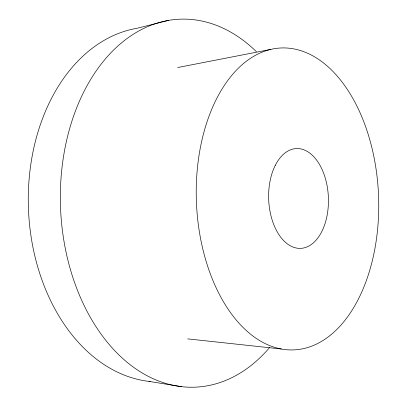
<?xml version="1.0" encoding="UTF-8"?>
<svg xmlns="http://www.w3.org/2000/svg" width="407" height="407" viewBox="0 0 407 407"><rect width="100%" height="100%" fill="white"/><g stroke="black" fill="none" stroke-linecap="round" stroke-linejoin="round"><path stroke-width="0.61" d="M168.722 20.35L136.727 28.348A177.584 127.686 87.6 0 0 28.444 208.872A177.584 127.686 87.6 0 0 150.198 381.517M177.64 67.542L270.553 49.456M187.739 338.894L281.273 348.987A151.094 91.122 87.6 0 0 369.47 138.645A151.094 91.122 87.6 0 0 211.767 109.188A151.094 91.122 87.6 0 0 281.273 348.987M148.911 381.374L181.476 386.65M269.515 347.639A184.152 127.081 87.6 0 1 98.901 331.018A184.152 127.081 87.6 0 1 87.937 84.112A184.152 127.081 87.6 0 1 256.374 51.658M275.3 165.308A49.949 29.874 87.6 0 0 293.839 247.364A49.949 29.874 87.6 0 0 326.48 182.743A49.949 29.874 87.6 0 0 275.3 165.308"/></g></svg>
